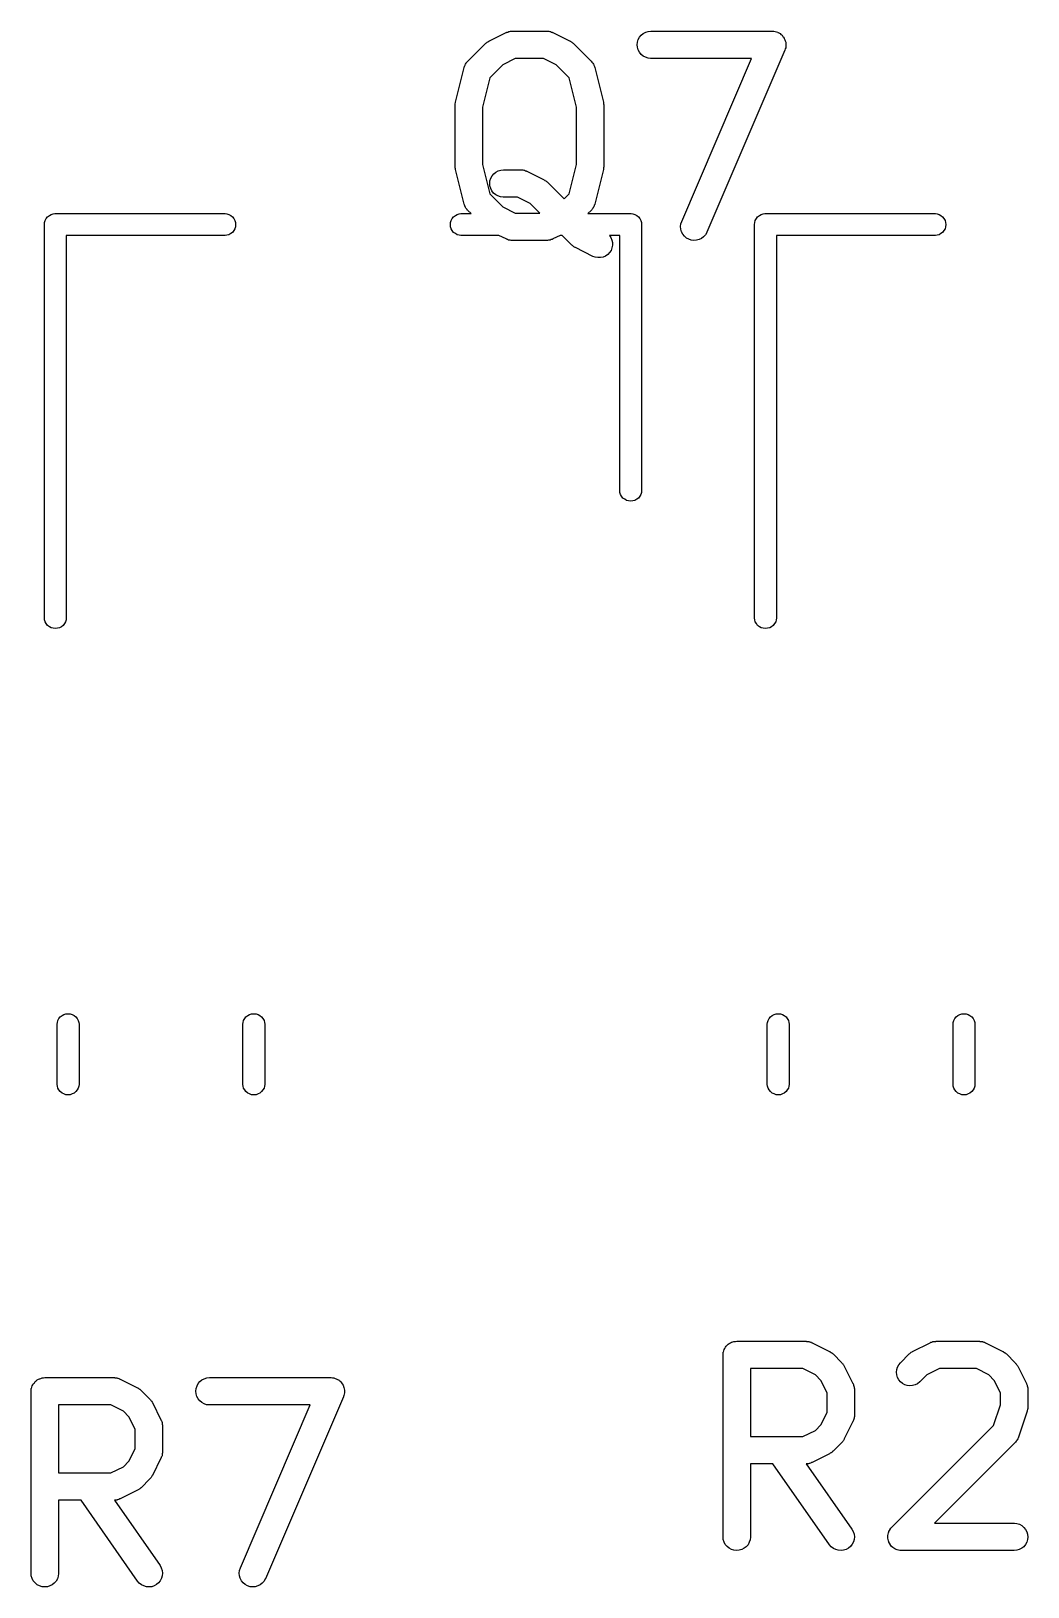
# Model space of a CAD drawing. Extents: x -2 to 178, y -114 to 6.
# Drawn here: x 151.89 to 157.36, y -113.13 to -104.58 of the extents above; entities that cross this region are included whole.
import ezdxf

# ---------------------------------------------------------------- set-up
doc = ezdxf.new("R2010")
doc.units = 0
doc.header["$MEASUREMENT"] = 0
doc.layers.add('BLACK', color=7, linetype='CONTINUOUS')

msp = doc.modelspace()

# ---------------------------------------------------------------- linework, layer by layer
at = {"layer": 'BLACK', "linetype": 'CONTINUOUS'}
for p, q in [((154.285, -104.742), (154.38, -104.647)), ((154.38, -104.647), (154.381, -104.646)), ((154.381, -104.646), (154.384, -104.644)), ((154.384, -104.644), (154.387, -104.641)), ((154.387, -104.641), (154.39, -104.639)), ((154.39, -104.639), (154.392, -104.637)), ((154.392, -104.637), (154.396, -104.635)), ((154.396, -104.635), (154.4, -104.633)), ((154.4, -104.633), (154.495, -104.585)), ((154.495, -104.585), (154.496, -104.585)), ((154.496, -104.585), (154.498, -104.584)), ((154.498, -104.584), (154.5, -104.583)), ((154.5, -104.583), (154.505, -104.582)), ((154.505, -104.582), (154.51, -104.58)), ((154.51, -104.58), (154.512, -104.579)), ((154.512, -104.579), (154.514, -104.579)), ((154.514, -104.579), (154.519, -104.578)), ((154.519, -104.578), (154.524, -104.578)), ((154.524, -104.578), (154.526, -104.578)), ((154.526, -104.578), (154.529, -104.577)), ((154.529, -104.577), (154.719, -104.577)), ((154.719, -104.577), (154.72, -104.577)), ((154.72, -104.577), (154.722, -104.578)), ((154.722, -104.578), (154.724, -104.578)), ((154.724, -104.578), (154.73, -104.578)), ((154.73, -104.578), (154.735, -104.579)), ((154.735, -104.579), (154.737, -104.58)), ((154.737, -104.58), (154.739, -104.58)), ((154.739, -104.58), (154.744, -104.582)), ((154.744, -104.582), (154.749, -104.583)), ((154.749, -104.583), (154.751, -104.585)), ((154.751, -104.585), (154.753, -104.585)), ((154.753, -104.585), (154.848, -104.633)), ((154.848, -104.633), (154.849, -104.633)), ((154.849, -104.633), (154.852, -104.636)), ((154.852, -104.636), (154.856, -104.638)), ((154.856, -104.638), (154.858, -104.64)), ((154.858, -104.64), (154.861, -104.641)), ((154.861, -104.641), (154.864, -104.644)), ((154.864, -104.644), (154.867, -104.647)), ((154.867, -104.647), (154.963, -104.742)), ((155.215, -104.652), (155.217, -104.637)), ((155.217, -104.637), (155.221, -104.623)), ((155.221, -104.623), (155.228, -104.61)), ((155.228, -104.61), (155.238, -104.599)), ((155.238, -104.599), (155.249, -104.59)), ((155.249, -104.59), (155.262, -104.583)), ((155.262, -104.583), (155.276, -104.579)), ((155.276, -104.579), (155.29, -104.577)), ((155.29, -104.577), (155.957, -104.577)), ((155.957, -104.577), (155.958, -104.577)), ((155.958, -104.577), (155.958, -104.577)), ((155.958, -104.577), (155.959, -104.577)), ((155.959, -104.577), (155.966, -104.578)), ((155.966, -104.578), (155.973, -104.579)), ((155.973, -104.579), (155.973, -104.579)), ((155.973, -104.579), (155.973, -104.579)), ((155.973, -104.579), (155.98, -104.581)), ((155.98, -104.581), (155.987, -104.583)), ((155.987, -104.583), (155.987, -104.584)), ((155.987, -104.584), (155.987, -104.584)), ((155.987, -104.584), (155.993, -104.587)), ((155.993, -104.587), (156, -104.59)), ((156, -104.59), (156, -104.591)), ((156, -104.591), (156, -104.591)), ((156, -104.591), (156.005, -104.595)), ((156.005, -104.595), (156.011, -104.6)), ((156.011, -104.6), (156.011, -104.6)), ((156.011, -104.6), (156.011, -104.6)), ((156.011, -104.6), (156.015, -104.606)), ((156.015, -104.606), (156.02, -104.611)), ((156.02, -104.611), (156.02, -104.612)), ((156.02, -104.612), (156.02, -104.612)), ((156.02, -104.612), (156.023, -104.618)), ((156.023, -104.618), (156.027, -104.624)), ((156.027, -104.624), (156.027, -104.625)), ((156.027, -104.625), (156.027, -104.625)), ((156.027, -104.625), (156.029, -104.631)), ((156.029, -104.631), (156.031, -104.638)), ((156.031, -104.638), (156.031, -104.639)), ((156.031, -104.639), (156.031, -104.639)), ((156.031, -104.639), (156.031, -104.646)), ((156.031, -104.646), (156.032, -104.653)), ((154.546, -104.727), (154.478, -104.762)), ((154.701, -104.727), (154.546, -104.727)), ((154.77, -104.762), (154.701, -104.727)), ((155.217, -104.666), (155.215, -104.652)), ((155.221, -104.68), (155.217, -104.666)), ((155.228, -104.693), (155.221, -104.68)), ((155.237, -104.705), (155.228, -104.693)), ((155.248, -104.714), (155.237, -104.705)), ((155.261, -104.721), (155.248, -104.714)), ((155.275, -104.726), (155.261, -104.721)), ((155.289, -104.727), (155.275, -104.726)), ((155.29, -104.727), (155.289, -104.727)), ((155.843, -104.727), (155.29, -104.727)), ((155.46, -105.623), (155.843, -104.727)), ((156.026, -104.682), (155.598, -105.682)), ((156.028, -104.675), (156.026, -104.681)), ((156.026, -104.681), (156.026, -104.682)), ((156.026, -104.682), (156.026, -104.682)), ((156.031, -104.668), (156.028, -104.675)), ((156.032, -104.653), (156.031, -104.66)), ((156.031, -104.66), (156.031, -104.667)), ((156.031, -104.667), (156.031, -104.668)), ((156.031, -104.668), (156.031, -104.668)), ((156.032, -104.653), (156.032, -104.653)), ((156.032, -104.653), (156.032, -104.653)), ((154.218, -104.968), (154.265, -104.777)), ((154.265, -104.777), (154.266, -104.776)), ((154.266, -104.776), (154.267, -104.771)), ((154.267, -104.771), (154.269, -104.766)), ((154.269, -104.766), (154.27, -104.764)), ((154.27, -104.764), (154.271, -104.762)), ((154.271, -104.762), (154.273, -104.758)), ((154.273, -104.758), (154.276, -104.754)), ((154.276, -104.754), (154.277, -104.752)), ((154.277, -104.752), (154.278, -104.75)), ((154.278, -104.75), (154.282, -104.746)), ((154.282, -104.746), (154.285, -104.742)), ((154.478, -104.762), (154.406, -104.834)), ((154.842, -104.834), (154.77, -104.762)), ((154.963, -104.742), (154.963, -104.743)), ((154.963, -104.743), (154.966, -104.747)), ((154.966, -104.747), (154.97, -104.751)), ((154.97, -104.751), (154.971, -104.753)), ((154.971, -104.753), (154.972, -104.754)), ((154.972, -104.754), (154.975, -104.759)), ((154.975, -104.759), (154.977, -104.763)), ((154.977, -104.763), (154.978, -104.765)), ((154.978, -104.765), (154.979, -104.767)), ((154.979, -104.767), (154.981, -104.772)), ((154.981, -104.772), (154.982, -104.777)), ((154.982, -104.777), (155.03, -104.968)), ((154.406, -104.834), (154.365, -104.995)), ((154.882, -104.995), (154.842, -104.834)), ((154.215, -104.985), (154.216, -104.983)), ((154.215, -104.986), (154.215, -104.985)), ((154.215, -105.319), (154.215, -104.986)), ((154.216, -104.976), (154.217, -104.97)), ((154.216, -104.982), (154.216, -104.976)), ((154.216, -104.983), (154.216, -104.982)), ((154.217, -104.97), (154.218, -104.969)), ((154.218, -104.969), (154.218, -104.968)), ((155.03, -104.968), (155.03, -104.969)), ((155.03, -104.969), (155.03, -104.97)), ((155.03, -104.97), (155.031, -104.971)), ((155.031, -104.971), (155.031, -104.977)), ((155.031, -104.977), (155.032, -104.983)), ((155.032, -104.983), (155.032, -104.984)), ((155.032, -104.984), (155.032, -104.986)), ((155.032, -104.986), (155.032, -105.319)), ((154.365, -104.995), (154.365, -105.31)), ((154.882, -105.31), (154.882, -104.995)), ((154.216, -105.32), (154.215, -105.319)), ((154.216, -105.322), (154.216, -105.32)), ((154.216, -105.328), (154.216, -105.322)), ((154.217, -105.334), (154.216, -105.328)), ((154.217, -105.335), (154.217, -105.334)), ((154.217, -105.336), (154.217, -105.335)), ((154.365, -105.31), (154.406, -105.471)), ((154.842, -105.471), (154.882, -105.31)), ((155.031, -105.335), (155.03, -105.336)), ((155.032, -105.323), (155.031, -105.329)), ((155.031, -105.329), (155.031, -105.335)), ((155.032, -105.319), (155.032, -105.32)), ((155.032, -105.32), (155.032, -105.321)), ((155.032, -105.321), (155.032, -105.323)), ((154.218, -105.337), (154.217, -105.336)), ((154.265, -105.528), (154.218, -105.337)), ((154.406, -105.414), (154.407, -105.399)), ((154.407, -105.428), (154.406, -105.414)), ((154.407, -105.399), (154.412, -105.385)), ((154.412, -105.385), (154.419, -105.372)), ((154.419, -105.372), (154.428, -105.361)), ((154.428, -105.361), (154.439, -105.352)), ((154.439, -105.352), (154.452, -105.345)), ((154.452, -105.345), (154.466, -105.341)), ((154.466, -105.341), (154.481, -105.339)), ((154.481, -105.339), (154.576, -105.339)), ((154.576, -105.339), (154.577, -105.339)), ((154.577, -105.339), (154.579, -105.34)), ((154.579, -105.34), (154.582, -105.339)), ((154.582, -105.339), (154.587, -105.34)), ((154.587, -105.34), (154.592, -105.341)), ((154.592, -105.341), (154.594, -105.342)), ((154.594, -105.342), (154.596, -105.342)), ((154.596, -105.342), (154.601, -105.344)), ((154.601, -105.344), (154.606, -105.345)), ((154.606, -105.345), (154.608, -105.346)), ((154.608, -105.346), (154.61, -105.347)), ((154.61, -105.347), (154.705, -105.395)), ((154.705, -105.395), (154.706, -105.395)), ((154.706, -105.395), (154.709, -105.398)), ((154.709, -105.398), (154.713, -105.4)), ((154.713, -105.4), (154.716, -105.402)), ((154.716, -105.402), (154.718, -105.403)), ((154.718, -105.403), (154.721, -105.406)), ((154.721, -105.406), (154.724, -105.409)), ((154.724, -105.409), (154.814, -105.499)), ((155.03, -105.337), (154.982, -105.528)), ((155.03, -105.336), (155.03, -105.337)), ((154.406, -105.471), (154.478, -105.543)), ((154.411, -105.442), (154.407, -105.428)), ((154.418, -105.455), (154.411, -105.442)), ((154.427, -105.467), (154.418, -105.455)), ((154.439, -105.476), (154.427, -105.467)), ((154.451, -105.483), (154.439, -105.476)), ((154.465, -105.488), (154.451, -105.483)), ((154.48, -105.489), (154.465, -105.488)), ((154.481, -105.489), (154.48, -105.489)), ((154.558, -105.489), (154.481, -105.489)), ((154.627, -105.524), (154.558, -105.489)), ((154.814, -105.499), (154.842, -105.471)), ((151.977, -105.597), (151.987, -105.59)), ((151.987, -105.59), (151.997, -105.584)), ((151.997, -105.584), (152.008, -105.581)), ((152.008, -105.581), (152.017, -105.58)), ((152.017, -105.58), (152.02, -105.58)), ((152.02, -105.58), (152.023, -105.58)), ((152.023, -105.58), (152.953, -105.58)), ((152.953, -105.58), (152.962, -105.581)), ((152.962, -105.581), (152.973, -105.584)), ((152.973, -105.584), (152.983, -105.59)), ((152.983, -105.59), (152.993, -105.597)), ((154.207, -105.597), (154.217, -105.59)), ((154.217, -105.59), (154.227, -105.584)), ((154.227, -105.584), (154.238, -105.581)), ((154.238, -105.581), (154.247, -105.58)), ((154.247, -105.58), (154.303, -105.58)), ((154.267, -105.532), (154.265, -105.528)), ((154.268, -105.537), (154.267, -105.532)), ((154.269, -105.539), (154.268, -105.537)), ((154.27, -105.541), (154.269, -105.539)), ((154.273, -105.546), (154.27, -105.541)), ((154.275, -105.55), (154.273, -105.546)), ((154.277, -105.552), (154.275, -105.55)), ((154.278, -105.554), (154.277, -105.552)), ((154.281, -105.558), (154.278, -105.554)), ((154.284, -105.562), (154.281, -105.558)), ((154.285, -105.563), (154.284, -105.562)), ((154.303, -105.58), (154.285, -105.563)), ((154.478, -105.543), (154.546, -105.577)), ((154.546, -105.577), (154.681, -105.577)), ((154.681, -105.577), (154.627, -105.524)), ((154.963, -105.563), (154.945, -105.58)), ((154.945, -105.58), (155.177, -105.58)), ((154.966, -105.559), (154.963, -105.563)), ((154.969, -105.555), (154.966, -105.559)), ((154.97, -105.553), (154.969, -105.555)), ((154.972, -105.551), (154.97, -105.553)), ((154.974, -105.547), (154.972, -105.551)), ((154.977, -105.542), (154.974, -105.547)), ((154.978, -105.54), (154.977, -105.542)), ((154.979, -105.538), (154.978, -105.54)), ((154.98, -105.533), (154.979, -105.538)), ((154.982, -105.529), (154.98, -105.533)), ((154.982, -105.528), (154.982, -105.529)), ((155.177, -105.58), (155.18, -105.58)), ((155.18, -105.58), (155.183, -105.58)), ((155.183, -105.58), (155.183, -105.58)), ((155.183, -105.58), (155.192, -105.581)), ((155.192, -105.581), (155.203, -105.584)), ((155.203, -105.584), (155.213, -105.59)), ((155.213, -105.59), (155.223, -105.597)), ((155.877, -105.597), (155.887, -105.59)), ((155.887, -105.59), (155.897, -105.584)), ((155.897, -105.584), (155.908, -105.581)), ((155.908, -105.581), (155.917, -105.58)), ((155.917, -105.58), (155.92, -105.58)), ((155.92, -105.58), (155.923, -105.58)), ((155.923, -105.58), (156.853, -105.58)), ((156.853, -105.58), (156.862, -105.581)), ((156.862, -105.581), (156.873, -105.584)), ((156.873, -105.584), (156.883, -105.59)), ((156.883, -105.59), (156.893, -105.597)), ((151.96, -105.64), (151.961, -105.628)), ((151.96, -105.643), (151.96, -105.64)), ((151.96, -107.803), (151.96, -105.643)), ((151.961, -105.628), (151.964, -105.617)), ((151.964, -105.617), (151.97, -105.607)), ((151.97, -105.607), (151.977, -105.597)), ((152.993, -105.597), (153, -105.607)), ((153, -105.673), (152.993, -105.683)), ((153, -105.607), (153.006, -105.617)), ((153.006, -105.663), (153, -105.673)), ((153.006, -105.617), (153.009, -105.628)), ((153.009, -105.652), (153.006, -105.663)), ((153.009, -105.628), (153.01, -105.64)), ((153.01, -105.64), (153.009, -105.652)), ((154.19, -105.64), (154.191, -105.628)), ((154.191, -105.652), (154.19, -105.64)), ((154.191, -105.628), (154.194, -105.617)), ((154.194, -105.663), (154.191, -105.652)), ((154.194, -105.617), (154.2, -105.607)), ((154.2, -105.673), (154.194, -105.663)), ((154.2, -105.607), (154.207, -105.597)), ((154.207, -105.683), (154.2, -105.673)), ((155.223, -105.597), (155.23, -105.607)), ((155.23, -105.607), (155.236, -105.617)), ((155.236, -105.617), (155.239, -105.628)), ((155.239, -105.628), (155.24, -105.64)), ((155.24, -105.64), (155.24, -105.643)), ((155.24, -105.643), (155.24, -107.103)), ((155.454, -105.651), (155.455, -105.637)), ((155.455, -105.666), (155.454, -105.651)), ((155.455, -105.637), (155.46, -105.623)), ((155.459, -105.68), (155.455, -105.666)), ((155.86, -105.64), (155.861, -105.628)), ((155.86, -105.643), (155.86, -105.64)), ((155.86, -107.803), (155.86, -105.643)), ((155.861, -105.628), (155.864, -105.617)), ((155.864, -105.617), (155.87, -105.607)), ((155.87, -105.607), (155.877, -105.597)), ((156.893, -105.597), (156.9, -105.607)), ((156.9, -105.673), (156.893, -105.683)), ((156.9, -105.607), (156.906, -105.617)), ((156.906, -105.663), (156.9, -105.673)), ((156.906, -105.617), (156.909, -105.628)), ((156.909, -105.652), (156.906, -105.663)), ((156.909, -105.628), (156.91, -105.64)), ((156.91, -105.64), (156.909, -105.652)), ((152.953, -105.7), (152.08, -105.7)), ((152.08, -105.7), (152.08, -107.803)), ((152.962, -105.699), (152.953, -105.7)), ((152.973, -105.696), (152.962, -105.699)), ((152.983, -105.69), (152.973, -105.696)), ((152.993, -105.683), (152.983, -105.69)), ((154.217, -105.69), (154.207, -105.683)), ((154.227, -105.696), (154.217, -105.69)), ((154.238, -105.699), (154.227, -105.696)), ((154.247, -105.7), (154.238, -105.699)), ((154.456, -105.7), (154.247, -105.7)), ((154.495, -105.719), (154.456, -105.7)), ((154.497, -105.72), (154.495, -105.719)), ((154.499, -105.721), (154.497, -105.72)), ((154.504, -105.723), (154.499, -105.721)), ((154.509, -105.725), (154.504, -105.723)), ((154.511, -105.725), (154.509, -105.725)), ((154.513, -105.726), (154.511, -105.725)), ((154.518, -105.726), (154.513, -105.726)), ((154.523, -105.727), (154.518, -105.726)), ((154.525, -105.727), (154.523, -105.727)), ((154.528, -105.727), (154.525, -105.727)), ((154.529, -105.727), (154.528, -105.727)), ((154.719, -105.727), (154.529, -105.727)), ((154.721, -105.727), (154.719, -105.727)), ((154.723, -105.727), (154.721, -105.727)), ((154.729, -105.726), (154.723, -105.727)), ((154.734, -105.726), (154.729, -105.726)), ((154.736, -105.725), (154.734, -105.726)), ((154.738, -105.725), (154.736, -105.725)), ((154.743, -105.723), (154.738, -105.725)), ((154.748, -105.722), (154.743, -105.723)), ((154.75, -105.721), (154.748, -105.722)), ((154.752, -105.72), (154.75, -105.721)), ((154.753, -105.719), (154.752, -105.72)), ((154.792, -105.7), (154.753, -105.719)), ((154.803, -105.7), (154.792, -105.7)), ((154.856, -105.753), (154.803, -105.7)), ((154.86, -105.756), (154.856, -105.753)), ((154.863, -105.759), (154.86, -105.756)), ((154.865, -105.76), (154.863, -105.759)), ((154.868, -105.762), (154.865, -105.76)), ((154.872, -105.764), (154.868, -105.762)), ((155.12, -105.7), (155.063, -105.7)), ((155.063, -105.7), (155.07, -105.711)), ((155.07, -105.711), (155.076, -105.725)), ((155.076, -105.725), (155.079, -105.739)), ((155.08, -105.754), (155.077, -105.768)), ((155.079, -105.739), (155.08, -105.754)), ((155.12, -107.103), (155.12, -105.7)), ((155.466, -105.693), (155.459, -105.68)), ((155.475, -105.704), (155.466, -105.693)), ((155.486, -105.714), (155.475, -105.704)), ((155.499, -105.721), (155.486, -105.714)), ((155.512, -105.726), (155.499, -105.721)), ((155.527, -105.727), (155.512, -105.726)), ((155.542, -105.726), (155.527, -105.727)), ((155.556, -105.722), (155.542, -105.726)), ((155.569, -105.716), (155.556, -105.722)), ((155.58, -105.707), (155.569, -105.716)), ((155.59, -105.696), (155.58, -105.707)), ((155.597, -105.683), (155.59, -105.696)), ((155.598, -105.682), (155.597, -105.683)), ((156.853, -105.7), (155.98, -105.7)), ((155.98, -105.7), (155.98, -107.803)), ((156.862, -105.699), (156.853, -105.7)), ((156.873, -105.696), (156.862, -105.699)), ((156.883, -105.69), (156.873, -105.696)), ((156.893, -105.683), (156.883, -105.69)), ((154.875, -105.767), (154.872, -105.764)), ((154.876, -105.767), (154.875, -105.767)), ((154.971, -105.815), (154.876, -105.767)), ((154.985, -105.82), (154.971, -105.815)), ((154.999, -105.822), (154.985, -105.82)), ((155.014, -105.822), (154.999, -105.822)), ((155.028, -105.819), (155.014, -105.822)), ((155.042, -105.813), (155.028, -105.819)), ((155.054, -105.805), (155.042, -105.813)), ((155.064, -105.794), (155.054, -105.805)), ((155.072, -105.782), (155.064, -105.794)), ((155.077, -105.768), (155.072, -105.782)), ((155.121, -107.112), (155.12, -107.103)), ((155.124, -107.123), (155.121, -107.112)), ((155.13, -107.133), (155.124, -107.123)), ((155.236, -107.123), (155.23, -107.133)), ((155.239, -107.112), (155.236, -107.123)), ((155.24, -107.103), (155.239, -107.112)), ((155.137, -107.143), (155.13, -107.133)), ((155.147, -107.15), (155.137, -107.143)), ((155.157, -107.156), (155.147, -107.15)), ((155.168, -107.159), (155.157, -107.156)), ((155.18, -107.16), (155.168, -107.159)), ((155.192, -107.159), (155.18, -107.16)), ((155.203, -107.156), (155.192, -107.159)), ((155.213, -107.15), (155.203, -107.156)), ((155.223, -107.143), (155.213, -107.15)), ((155.23, -107.133), (155.223, -107.143)), ((151.961, -107.812), (151.96, -107.803)), ((151.964, -107.823), (151.961, -107.812)), ((152.079, -107.812), (152.076, -107.823)), ((152.08, -107.803), (152.079, -107.812)), ((155.861, -107.812), (155.86, -107.803)), ((155.864, -107.823), (155.861, -107.812)), ((155.979, -107.812), (155.976, -107.823)), ((155.98, -107.803), (155.979, -107.812)), ((151.97, -107.833), (151.964, -107.823)), ((151.977, -107.843), (151.97, -107.833)), ((151.987, -107.85), (151.977, -107.843)), ((151.997, -107.856), (151.987, -107.85)), ((152.008, -107.859), (151.997, -107.856)), ((152.02, -107.86), (152.008, -107.859)), ((152.032, -107.859), (152.02, -107.86)), ((152.043, -107.856), (152.032, -107.859)), ((152.053, -107.85), (152.043, -107.856)), ((152.063, -107.843), (152.053, -107.85)), ((152.07, -107.833), (152.063, -107.843)), ((152.076, -107.823), (152.07, -107.833)), ((155.87, -107.833), (155.864, -107.823)), ((155.877, -107.843), (155.87, -107.833)), ((155.887, -107.85), (155.877, -107.843)), ((155.897, -107.856), (155.887, -107.85)), ((155.908, -107.859), (155.897, -107.856)), ((155.92, -107.86), (155.908, -107.859)), ((155.932, -107.859), (155.92, -107.86)), ((155.943, -107.856), (155.932, -107.859)), ((155.953, -107.85), (155.943, -107.856)), ((155.963, -107.843), (155.953, -107.85)), ((155.97, -107.833), (155.963, -107.843)), ((155.976, -107.823), (155.97, -107.833)), ((152.03, -110.034), (152.031, -110.025)), ((152.03, -110.366), (152.03, -110.034)), ((152.031, -110.025), (152.034, -110.014)), ((152.034, -110.014), (152.04, -110.004)), ((152.04, -110.004), (152.047, -109.995)), ((152.047, -109.995), (152.057, -109.987)), ((152.057, -109.987), (152.067, -109.982)), ((152.067, -109.982), (152.078, -109.978)), ((152.078, -109.978), (152.09, -109.977)), ((152.09, -109.977), (152.102, -109.978)), ((152.102, -109.978), (152.113, -109.982)), ((152.113, -109.982), (152.123, -109.987)), ((152.123, -109.987), (152.133, -109.995)), ((152.133, -109.995), (152.14, -110.004)), ((152.14, -110.004), (152.146, -110.014)), ((152.146, -110.014), (152.149, -110.025)), ((152.149, -110.025), (152.15, -110.034)), ((152.15, -110.034), (152.15, -110.366)), ((153.05, -110.034), (153.051, -110.025)), ((153.05, -110.366), (153.05, -110.034)), ((153.051, -110.025), (153.054, -110.014)), ((153.054, -110.014), (153.06, -110.004)), ((153.06, -110.004), (153.067, -109.995)), ((153.067, -109.995), (153.077, -109.987)), ((153.077, -109.987), (153.087, -109.982)), ((153.087, -109.982), (153.098, -109.978)), ((153.098, -109.978), (153.11, -109.977)), ((153.11, -109.977), (153.122, -109.978)), ((153.122, -109.978), (153.133, -109.982)), ((153.133, -109.982), (153.143, -109.987)), ((153.143, -109.987), (153.153, -109.995)), ((153.153, -109.995), (153.16, -110.004)), ((153.16, -110.004), (153.166, -110.014)), ((153.166, -110.014), (153.169, -110.025)), ((153.169, -110.025), (153.17, -110.034)), ((153.17, -110.034), (153.17, -110.366)), ((155.93, -110.034), (155.931, -110.025)), ((155.93, -110.366), (155.93, -110.034)), ((155.931, -110.025), (155.934, -110.014)), ((155.934, -110.014), (155.94, -110.004)), ((155.94, -110.004), (155.947, -109.995)), ((155.947, -109.995), (155.957, -109.987)), ((155.957, -109.987), (155.967, -109.982)), ((155.967, -109.982), (155.978, -109.978)), ((155.978, -109.978), (155.99, -109.977)), ((155.99, -109.977), (156.002, -109.978)), ((156.002, -109.978), (156.013, -109.982)), ((156.013, -109.982), (156.023, -109.987)), ((156.023, -109.987), (156.033, -109.995)), ((156.033, -109.995), (156.04, -110.004)), ((156.04, -110.004), (156.046, -110.014)), ((156.046, -110.014), (156.049, -110.025)), ((156.049, -110.025), (156.05, -110.034)), ((156.05, -110.034), (156.05, -110.366)), ((156.95, -110.034), (156.951, -110.025)), ((156.95, -110.366), (156.95, -110.034)), ((156.951, -110.025), (156.954, -110.014)), ((156.954, -110.014), (156.96, -110.004)), ((156.96, -110.004), (156.967, -109.995)), ((156.967, -109.995), (156.977, -109.987)), ((156.977, -109.987), (156.987, -109.982)), ((156.987, -109.982), (156.998, -109.978)), ((156.998, -109.978), (157.01, -109.977)), ((157.01, -109.977), (157.022, -109.978)), ((157.022, -109.978), (157.033, -109.982)), ((157.033, -109.982), (157.043, -109.987)), ((157.043, -109.987), (157.053, -109.995)), ((157.053, -109.995), (157.06, -110.004)), ((157.06, -110.004), (157.066, -110.014)), ((157.066, -110.014), (157.069, -110.025)), ((157.069, -110.025), (157.07, -110.034)), ((157.07, -110.034), (157.07, -110.366)), ((152.031, -110.375), (152.03, -110.366)), ((152.034, -110.386), (152.031, -110.375)), ((152.149, -110.375), (152.146, -110.386)), ((152.15, -110.366), (152.149, -110.375)), ((153.051, -110.375), (153.05, -110.366)), ((153.054, -110.386), (153.051, -110.375)), ((153.169, -110.375), (153.166, -110.386)), ((153.17, -110.366), (153.169, -110.375)), ((155.931, -110.375), (155.93, -110.366)), ((155.934, -110.386), (155.931, -110.375)), ((156.049, -110.375), (156.046, -110.386)), ((156.05, -110.366), (156.049, -110.375)), ((156.951, -110.375), (156.95, -110.366)), ((156.954, -110.386), (156.951, -110.375)), ((157.069, -110.375), (157.066, -110.386)), ((157.07, -110.366), (157.069, -110.375)), ((152.04, -110.396), (152.034, -110.386)), ((152.047, -110.405), (152.04, -110.396)), ((152.057, -110.413), (152.047, -110.405)), ((152.067, -110.418), (152.057, -110.413)), ((152.078, -110.422), (152.067, -110.418)), ((152.09, -110.423), (152.078, -110.422)), ((152.102, -110.422), (152.09, -110.423)), ((152.113, -110.418), (152.102, -110.422)), ((152.123, -110.413), (152.113, -110.418)), ((152.133, -110.405), (152.123, -110.413)), ((152.14, -110.396), (152.133, -110.405)), ((152.146, -110.386), (152.14, -110.396)), ((153.06, -110.396), (153.054, -110.386)), ((153.067, -110.405), (153.06, -110.396)), ((153.077, -110.413), (153.067, -110.405)), ((153.087, -110.418), (153.077, -110.413)), ((153.098, -110.422), (153.087, -110.418)), ((153.11, -110.423), (153.098, -110.422)), ((153.122, -110.422), (153.11, -110.423)), ((153.133, -110.418), (153.122, -110.422)), ((153.143, -110.413), (153.133, -110.418)), ((153.153, -110.405), (153.143, -110.413)), ((153.16, -110.396), (153.153, -110.405)), ((153.166, -110.386), (153.16, -110.396)), ((155.94, -110.396), (155.934, -110.386)), ((155.947, -110.405), (155.94, -110.396)), ((155.957, -110.413), (155.947, -110.405)), ((155.967, -110.418), (155.957, -110.413)), ((155.978, -110.422), (155.967, -110.418)), ((155.99, -110.423), (155.978, -110.422)), ((156.002, -110.422), (155.99, -110.423)), ((156.013, -110.418), (156.002, -110.422)), ((156.023, -110.413), (156.013, -110.418)), ((156.033, -110.405), (156.023, -110.413)), ((156.04, -110.396), (156.033, -110.405)), ((156.046, -110.386), (156.04, -110.396)), ((156.96, -110.396), (156.954, -110.386)), ((156.967, -110.405), (156.96, -110.396)), ((156.977, -110.413), (156.967, -110.405)), ((156.987, -110.418), (156.977, -110.413)), ((156.998, -110.422), (156.987, -110.418)), ((157.01, -110.423), (156.998, -110.422)), ((157.022, -110.422), (157.01, -110.423)), ((157.033, -110.418), (157.022, -110.422)), ((157.043, -110.413), (157.033, -110.418)), ((157.053, -110.405), (157.043, -110.413)), ((157.06, -110.396), (157.053, -110.405)), ((157.066, -110.386), (157.06, -110.396)), ((155.689, -111.837), (155.691, -111.83)), ((155.691, -111.83), (155.693, -111.823)), ((155.693, -111.823), (155.696, -111.817)), ((155.693, -111.823), (155.693, -111.823)), ((155.693, -111.823), (155.693, -111.823)), ((155.696, -111.817), (155.7, -111.81)), ((155.7, -111.81), (155.705, -111.805)), ((155.7, -111.81), (155.7, -111.81)), ((155.7, -111.81), (155.7, -111.81)), ((155.705, -111.805), (155.709, -111.799)), ((155.709, -111.799), (155.715, -111.794)), ((155.709, -111.799), (155.709, -111.799)), ((155.709, -111.799), (155.709, -111.799)), ((155.715, -111.794), (155.72, -111.79)), ((155.72, -111.79), (155.721, -111.79)), ((155.721, -111.79), (155.727, -111.786)), ((155.721, -111.79), (155.721, -111.79)), ((155.727, -111.786), (155.733, -111.783)), ((155.733, -111.783), (155.734, -111.783)), ((155.734, -111.783), (155.741, -111.781)), ((155.734, -111.783), (155.734, -111.783)), ((155.741, -111.781), (155.747, -111.779)), ((155.747, -111.779), (155.748, -111.779)), ((155.748, -111.779), (155.755, -111.778)), ((155.748, -111.779), (155.748, -111.779)), ((155.755, -111.778), (155.762, -111.777)), ((155.762, -111.777), (156.143, -111.777)), ((156.143, -111.777), (156.144, -111.777)), ((156.144, -111.777), (156.146, -111.778)), ((156.146, -111.778), (156.148, -111.778)), ((156.148, -111.778), (156.153, -111.778)), ((156.153, -111.778), (156.158, -111.779)), ((156.158, -111.779), (156.161, -111.78)), ((156.161, -111.78), (156.163, -111.78)), ((156.163, -111.78), (156.168, -111.782)), ((156.168, -111.782), (156.172, -111.783)), ((156.172, -111.783), (156.174, -111.785)), ((156.174, -111.785), (156.176, -111.785)), ((156.176, -111.785), (156.272, -111.833)), ((156.272, -111.833), (156.273, -111.833)), ((156.273, -111.833), (156.276, -111.836)), ((156.725, -111.835), (156.728, -111.833)), ((156.728, -111.833), (156.824, -111.785)), ((156.824, -111.785), (156.825, -111.785)), ((156.825, -111.785), (156.827, -111.784)), ((156.827, -111.784), (156.829, -111.783)), ((156.829, -111.783), (156.833, -111.782)), ((156.833, -111.782), (156.838, -111.78)), ((156.838, -111.78), (156.84, -111.779)), ((156.84, -111.779), (156.843, -111.779)), ((156.843, -111.779), (156.848, -111.778)), ((156.848, -111.778), (156.853, -111.778)), ((156.853, -111.778), (156.855, -111.778)), ((156.855, -111.778), (156.857, -111.777)), ((156.857, -111.777), (157.095, -111.777)), ((157.095, -111.777), (157.096, -111.777)), ((157.096, -111.777), (157.098, -111.778)), ((157.098, -111.778), (157.101, -111.778)), ((157.101, -111.778), (157.106, -111.778)), ((157.106, -111.778), (157.111, -111.779)), ((157.111, -111.779), (157.113, -111.78)), ((157.113, -111.78), (157.115, -111.78)), ((157.115, -111.78), (157.12, -111.782)), ((157.12, -111.782), (157.125, -111.783)), ((157.125, -111.783), (157.127, -111.785)), ((157.127, -111.785), (157.129, -111.785)), ((157.129, -111.785), (157.224, -111.833)), ((157.224, -111.833), (157.225, -111.833)), ((157.225, -111.833), (157.228, -111.836)), ((155.687, -111.851), (155.688, -111.844)), ((155.687, -111.852), (155.687, -111.851)), ((155.687, -112.852), (155.687, -111.852)), ((155.687, -111.852), (155.687, -111.852)), ((155.687, -111.852), (155.687, -111.852)), ((155.687, -111.852), (155.687, -111.852)), ((155.688, -111.844), (155.688, -111.837)), ((155.688, -111.837), (155.689, -111.837)), ((155.689, -111.837), (155.689, -111.837)), ((156.276, -111.836), (156.28, -111.838)), ((156.28, -111.838), (156.282, -111.84)), ((156.282, -111.84), (156.285, -111.841)), ((156.285, -111.841), (156.288, -111.844)), ((156.288, -111.844), (156.291, -111.847)), ((156.291, -111.847), (156.339, -111.895)), ((156.339, -111.895), (156.339, -111.895)), ((156.339, -111.895), (156.342, -111.899)), ((156.342, -111.899), (156.345, -111.902)), ((156.345, -111.902), (156.347, -111.904)), ((156.347, -111.904), (156.349, -111.907)), ((156.349, -111.907), (156.351, -111.911)), ((156.351, -111.911), (156.353, -111.914)), ((156.353, -111.914), (156.4, -112.009)), ((156.641, -111.933), (156.645, -111.919)), ((156.645, -111.919), (156.652, -111.906)), ((156.652, -111.906), (156.661, -111.895)), ((156.661, -111.895), (156.709, -111.847)), ((156.709, -111.847), (156.71, -111.846)), ((156.71, -111.846), (156.713, -111.844)), ((156.713, -111.844), (156.716, -111.841)), ((156.716, -111.841), (156.719, -111.839)), ((156.719, -111.839), (156.721, -111.837)), ((156.721, -111.837), (156.725, -111.835)), ((157.228, -111.836), (157.232, -111.838)), ((157.232, -111.838), (157.235, -111.84)), ((157.235, -111.84), (157.237, -111.841)), ((157.237, -111.841), (157.24, -111.844)), ((157.24, -111.844), (157.244, -111.847)), ((157.244, -111.847), (157.291, -111.895)), ((157.291, -111.895), (157.292, -111.895)), ((157.292, -111.895), (157.294, -111.899)), ((157.294, -111.899), (157.297, -111.902)), ((157.297, -111.902), (157.299, -111.904)), ((157.299, -111.904), (157.301, -111.907)), ((157.301, -111.907), (157.303, -111.911)), ((157.303, -111.911), (157.305, -111.914)), ((157.305, -111.914), (157.353, -112.009)), ((151.905, -112.005), (151.909, -111.999)), ((151.909, -111.999), (151.915, -111.994)), ((151.909, -111.999), (151.909, -111.999)), ((151.909, -111.999), (151.909, -111.999)), ((151.915, -111.994), (151.92, -111.99)), ((151.92, -111.99), (151.921, -111.99)), ((151.921, -111.99), (151.927, -111.986)), ((151.921, -111.99), (151.921, -111.99)), ((151.927, -111.986), (151.933, -111.983)), ((151.933, -111.983), (151.934, -111.983)), ((151.934, -111.983), (151.941, -111.981)), ((151.934, -111.983), (151.934, -111.983)), ((151.941, -111.981), (151.947, -111.979)), ((151.947, -111.979), (151.948, -111.979)), ((151.948, -111.979), (151.955, -111.978)), ((151.948, -111.979), (151.948, -111.979)), ((151.955, -111.978), (151.962, -111.977)), ((151.962, -111.977), (152.343, -111.977)), ((152.343, -111.977), (152.344, -111.977)), ((152.344, -111.977), (152.346, -111.978)), ((152.346, -111.978), (152.348, -111.978)), ((152.348, -111.978), (152.353, -111.978)), ((152.353, -111.978), (152.358, -111.979)), ((152.358, -111.979), (152.361, -111.98)), ((152.361, -111.98), (152.363, -111.98)), ((152.363, -111.98), (152.368, -111.982)), ((152.368, -111.982), (152.372, -111.983)), ((152.372, -111.983), (152.374, -111.985)), ((152.374, -111.985), (152.376, -111.985)), ((152.376, -111.985), (152.472, -112.033)), ((152.804, -112.01), (152.814, -111.999)), ((152.814, -111.999), (152.825, -111.99)), ((152.825, -111.99), (152.838, -111.983)), ((152.838, -111.983), (152.852, -111.979)), ((152.852, -111.979), (152.867, -111.977)), ((152.867, -111.977), (153.533, -111.977)), ((153.533, -111.977), (153.534, -111.977)), ((153.534, -111.977), (153.535, -111.977)), ((153.535, -111.977), (153.535, -111.977)), ((153.535, -111.977), (153.542, -111.978)), ((153.542, -111.978), (153.549, -111.979)), ((153.549, -111.979), (153.549, -111.979)), ((153.549, -111.979), (153.549, -111.979)), ((153.549, -111.979), (153.556, -111.981)), ((153.556, -111.981), (153.563, -111.983)), ((153.563, -111.983), (153.563, -111.984)), ((153.563, -111.984), (153.563, -111.984)), ((153.563, -111.984), (153.569, -111.987)), ((153.569, -111.987), (153.576, -111.99)), ((153.576, -111.99), (153.576, -111.991)), ((153.576, -111.991), (153.576, -111.991)), ((153.576, -111.991), (153.582, -111.995)), ((153.582, -111.995), (153.587, -112)), ((153.587, -112), (153.587, -112)), ((153.587, -112), (153.587, -112)), ((153.587, -112), (153.592, -112.006)), ((155.837, -111.927), (155.837, -112.301)), ((156.125, -111.927), (155.837, -111.927)), ((156.194, -111.962), (156.125, -111.927)), ((156.224, -111.992), (156.194, -111.962)), ((156.258, -112.061), (156.224, -111.992)), ((156.639, -111.947), (156.641, -111.933)), ((156.641, -111.962), (156.639, -111.947)), ((156.645, -111.976), (156.641, -111.962)), ((156.652, -111.989), (156.645, -111.976)), ((156.661, -112), (156.652, -111.989)), ((156.672, -112.01), (156.661, -112)), ((156.767, -112.001), (156.755, -112.011)), ((156.806, -111.962), (156.767, -112.001)), ((156.767, -112.001), (156.767, -112.001)), ((156.875, -111.927), (156.806, -111.962)), ((157.078, -111.927), (156.875, -111.927)), ((157.146, -111.962), (157.078, -111.927)), ((157.176, -111.992), (157.146, -111.962)), ((157.211, -112.061), (157.176, -111.992)), ((151.887, -112.051), (151.888, -112.044)), ((151.887, -112.052), (151.887, -112.051)), ((151.887, -113.052), (151.887, -112.052)), ((151.887, -112.052), (151.887, -112.052)), ((151.887, -112.052), (151.887, -112.052)), ((151.887, -112.052), (151.887, -112.052)), ((151.888, -112.044), (151.888, -112.037)), ((151.888, -112.037), (151.889, -112.037)), ((151.889, -112.037), (151.891, -112.03)), ((151.889, -112.037), (151.889, -112.037)), ((151.891, -112.03), (151.893, -112.023)), ((151.893, -112.023), (151.896, -112.017)), ((151.893, -112.023), (151.893, -112.023)), ((151.893, -112.023), (151.893, -112.023)), ((151.896, -112.017), (151.9, -112.01)), ((151.9, -112.01), (151.905, -112.005)), ((151.9, -112.01), (151.9, -112.01)), ((151.9, -112.01), (151.9, -112.01)), ((152.472, -112.033), (152.473, -112.033)), ((152.473, -112.033), (152.476, -112.036)), ((152.476, -112.036), (152.48, -112.038)), ((152.48, -112.038), (152.482, -112.04)), ((152.482, -112.04), (152.485, -112.041)), ((152.485, -112.041), (152.488, -112.044)), ((152.488, -112.044), (152.491, -112.047)), ((152.491, -112.047), (152.539, -112.095)), ((152.792, -112.052), (152.793, -112.037)), ((152.793, -112.066), (152.792, -112.052)), ((152.793, -112.037), (152.798, -112.023)), ((152.797, -112.08), (152.793, -112.066)), ((152.804, -112.093), (152.797, -112.08)), ((152.798, -112.023), (152.804, -112.01)), ((153.602, -112.082), (153.174, -113.082)), ((153.592, -112.006), (153.596, -112.011)), ((153.596, -112.011), (153.596, -112.012)), ((153.596, -112.012), (153.596, -112.012)), ((153.596, -112.012), (153.6, -112.018)), ((153.6, -112.018), (153.603, -112.024)), ((153.605, -112.075), (153.602, -112.081)), ((153.602, -112.081), (153.602, -112.082)), ((153.602, -112.082), (153.602, -112.082)), ((153.603, -112.024), (153.603, -112.025)), ((153.603, -112.025), (153.603, -112.025)), ((153.603, -112.025), (153.605, -112.032)), ((153.605, -112.032), (153.607, -112.038)), ((153.607, -112.068), (153.605, -112.075)), ((153.607, -112.038), (153.607, -112.039)), ((153.607, -112.039), (153.607, -112.039)), ((153.607, -112.039), (153.608, -112.046)), ((153.608, -112.061), (153.607, -112.067)), ((153.607, -112.067), (153.607, -112.068)), ((153.607, -112.068), (153.607, -112.068)), ((153.608, -112.046), (153.608, -112.053)), ((153.608, -112.053), (153.608, -112.053)), ((153.608, -112.053), (153.608, -112.053)), ((153.608, -112.053), (153.608, -112.061)), ((156.258, -112.168), (156.258, -112.061)), ((156.4, -112.009), (156.401, -112.01)), ((156.401, -112.01), (156.402, -112.012)), ((156.402, -112.012), (156.403, -112.014)), ((156.403, -112.014), (156.404, -112.019)), ((156.404, -112.019), (156.406, -112.024)), ((156.406, -112.024), (156.406, -112.026)), ((156.406, -112.026), (156.407, -112.028)), ((156.407, -112.028), (156.407, -112.033)), ((156.407, -112.033), (156.408, -112.038)), ((156.408, -112.038), (156.408, -112.041)), ((156.408, -112.041), (156.408, -112.043)), ((156.408, -112.043), (156.408, -112.186)), ((156.685, -112.017), (156.672, -112.01)), ((156.699, -112.021), (156.685, -112.017)), ((156.713, -112.023), (156.699, -112.021)), ((156.728, -112.021), (156.713, -112.023)), ((156.742, -112.017), (156.728, -112.021)), ((156.755, -112.011), (156.742, -112.017)), ((157.211, -112.126), (157.211, -112.061)), ((157.353, -112.009), (157.353, -112.01)), ((157.353, -112.01), (157.354, -112.012)), ((157.354, -112.012), (157.355, -112.014)), ((157.355, -112.014), (157.357, -112.019)), ((157.357, -112.019), (157.358, -112.024)), ((157.358, -112.024), (157.359, -112.026)), ((157.359, -112.026), (157.359, -112.028)), ((157.359, -112.028), (157.36, -112.033)), ((157.36, -112.033), (157.361, -112.038)), ((157.361, -112.038), (157.36, -112.041)), ((157.36, -112.041), (157.361, -112.043)), ((157.361, -112.043), (157.361, -112.138)), ((152.037, -112.127), (152.037, -112.501)), ((152.325, -112.127), (152.037, -112.127)), ((152.394, -112.162), (152.325, -112.127)), ((152.424, -112.192), (152.394, -112.162)), ((152.539, -112.095), (152.539, -112.095)), ((152.539, -112.095), (152.542, -112.099)), ((152.542, -112.099), (152.545, -112.102)), ((152.545, -112.102), (152.547, -112.104)), ((152.547, -112.104), (152.549, -112.107)), ((152.549, -112.107), (152.551, -112.111)), ((152.551, -112.111), (152.553, -112.114)), ((152.553, -112.114), (152.6, -112.209)), ((152.813, -112.105), (152.804, -112.093)), ((152.824, -112.114), (152.813, -112.105)), ((152.837, -112.121), (152.824, -112.114)), ((152.851, -112.126), (152.837, -112.121)), ((152.866, -112.127), (152.851, -112.126)), ((152.867, -112.127), (152.866, -112.127)), ((153.42, -112.127), (152.867, -112.127)), ((153.036, -113.023), (153.42, -112.127)), ((156.224, -112.237), (156.258, -112.168)), ((157.173, -112.24), (157.211, -112.126)), ((157.357, -112.162), (157.309, -112.305)), ((157.358, -112.158), (157.357, -112.162)), ((157.359, -112.154), (157.358, -112.158)), ((157.36, -112.148), (157.359, -112.151)), ((157.359, -112.151), (157.359, -112.154)), ((157.361, -112.139), (157.36, -112.143)), ((157.36, -112.143), (157.36, -112.148)), ((157.361, -112.138), (157.361, -112.139)), ((152.458, -112.261), (152.424, -112.192)), ((152.458, -112.368), (152.458, -112.261)), ((152.6, -112.209), (152.601, -112.21)), ((152.601, -112.21), (152.602, -112.212)), ((152.602, -112.212), (152.603, -112.214)), ((152.603, -112.214), (152.604, -112.219)), ((152.604, -112.219), (152.606, -112.224)), ((152.606, -112.224), (152.606, -112.226)), ((152.606, -112.226), (152.607, -112.228)), ((152.607, -112.228), (152.607, -112.233)), ((152.607, -112.233), (152.608, -112.238)), ((152.608, -112.238), (152.608, -112.241)), ((152.608, -112.241), (152.608, -112.243)), ((152.608, -112.243), (152.608, -112.386)), ((156.194, -112.267), (156.224, -112.237)), ((156.4, -112.219), (156.353, -112.314)), ((156.401, -112.217), (156.4, -112.219)), ((156.402, -112.215), (156.401, -112.217)), ((156.404, -112.21), (156.402, -112.215)), ((156.406, -112.206), (156.404, -112.21)), ((156.407, -112.201), (156.406, -112.203)), ((156.406, -112.203), (156.406, -112.206)), ((156.408, -112.191), (156.407, -112.196)), ((156.407, -112.196), (156.407, -112.201)), ((156.408, -112.186), (156.408, -112.187)), ((156.408, -112.187), (156.408, -112.189)), ((156.408, -112.189), (156.408, -112.191)), ((156.614, -112.799), (157.173, -112.24)), ((155.837, -112.301), (156.125, -112.301)), ((156.125, -112.301), (156.194, -112.267)), ((156.339, -112.334), (156.291, -112.382)), ((156.341, -112.331), (156.339, -112.334)), ((156.344, -112.328), (156.341, -112.331)), ((156.346, -112.325), (156.344, -112.328)), ((156.348, -112.323), (156.346, -112.325)), ((156.35, -112.319), (156.348, -112.323)), ((156.352, -112.315), (156.35, -112.319)), ((156.353, -112.314), (156.352, -112.315)), ((157.291, -112.334), (156.848, -112.777)), ((157.293, -112.332), (157.291, -112.334)), ((157.294, -112.331), (157.293, -112.332)), ((157.297, -112.327), (157.294, -112.331)), ((157.3, -112.323), (157.297, -112.327)), ((157.301, -112.321), (157.3, -112.323)), ((157.303, -112.319), (157.301, -112.321)), ((157.305, -112.314), (157.303, -112.319)), ((157.307, -112.31), (157.305, -112.314)), ((157.308, -112.308), (157.307, -112.31)), ((157.309, -112.306), (157.308, -112.308)), ((157.309, -112.305), (157.309, -112.306)), ((152.424, -112.437), (152.458, -112.368)), ((152.6, -112.419), (152.553, -112.514)), ((152.601, -112.417), (152.6, -112.419)), ((152.602, -112.415), (152.601, -112.417)), ((152.604, -112.41), (152.602, -112.415)), ((152.606, -112.406), (152.604, -112.41)), ((152.607, -112.401), (152.606, -112.403)), ((152.606, -112.403), (152.606, -112.406)), ((152.608, -112.391), (152.607, -112.396)), ((152.607, -112.396), (152.607, -112.401)), ((152.608, -112.386), (152.608, -112.387)), ((152.608, -112.387), (152.608, -112.389)), ((152.608, -112.389), (152.608, -112.391)), ((156.272, -112.396), (156.176, -112.443)), ((156.275, -112.393), (156.272, -112.396)), ((156.279, -112.391), (156.275, -112.393)), ((156.281, -112.39), (156.279, -112.391)), ((156.284, -112.388), (156.281, -112.39)), ((156.287, -112.385), (156.284, -112.388)), ((156.29, -112.382), (156.287, -112.385)), ((156.291, -112.382), (156.29, -112.382)), ((152.037, -112.501), (152.325, -112.501)), ((152.325, -112.501), (152.394, -112.467)), ((152.394, -112.467), (152.424, -112.437)), ((152.552, -112.515), (152.55, -112.519)), ((152.553, -112.514), (152.552, -112.515)), ((155.961, -112.451), (155.837, -112.451)), ((155.837, -112.451), (155.837, -112.852)), ((156.272, -112.895), (155.961, -112.451)), ((156.145, -112.451), (156.144, -112.451)), ((156.144, -112.451), (156.395, -112.809)), ((156.147, -112.451), (156.145, -112.451)), ((156.152, -112.45), (156.147, -112.451)), ((156.157, -112.45), (156.152, -112.45)), ((156.16, -112.449), (156.157, -112.45)), ((156.162, -112.449), (156.16, -112.449)), ((156.167, -112.447), (156.162, -112.449)), ((156.171, -112.446), (156.167, -112.447)), ((156.173, -112.444), (156.171, -112.446)), ((156.175, -112.444), (156.173, -112.444)), ((156.176, -112.443), (156.175, -112.444)), ((152.472, -112.596), (152.376, -112.643)), ((152.475, -112.593), (152.472, -112.596)), ((152.479, -112.591), (152.475, -112.593)), ((152.481, -112.59), (152.479, -112.591)), ((152.484, -112.588), (152.481, -112.59)), ((152.487, -112.585), (152.484, -112.588)), ((152.49, -112.582), (152.487, -112.585)), ((152.491, -112.582), (152.49, -112.582)), ((152.539, -112.534), (152.491, -112.582)), ((152.541, -112.531), (152.539, -112.534)), ((152.544, -112.528), (152.541, -112.531)), ((152.546, -112.525), (152.544, -112.528)), ((152.548, -112.523), (152.546, -112.525)), ((152.55, -112.519), (152.548, -112.523)), ((152.161, -112.651), (152.037, -112.651)), ((152.037, -112.651), (152.037, -113.052)), ((152.472, -113.095), (152.161, -112.651)), ((152.345, -112.651), (152.344, -112.651)), ((152.344, -112.651), (152.595, -113.009)), ((152.347, -112.651), (152.345, -112.651)), ((152.352, -112.65), (152.347, -112.651)), ((152.357, -112.65), (152.352, -112.65)), ((152.36, -112.649), (152.357, -112.65)), ((152.362, -112.649), (152.36, -112.649)), ((152.367, -112.647), (152.362, -112.649)), ((152.371, -112.646), (152.367, -112.647)), ((152.373, -112.644), (152.371, -112.646)), ((152.375, -112.644), (152.373, -112.644)), ((152.376, -112.643), (152.375, -112.644)), ((155.688, -112.867), (155.687, -112.852)), ((155.837, -112.853), (155.835, -112.868)), ((155.837, -112.852), (155.837, -112.853)), ((156.395, -112.809), (156.395, -112.81)), ((156.395, -112.81), (156.402, -112.823)), ((156.402, -112.823), (156.407, -112.837)), ((156.407, -112.837), (156.408, -112.852)), ((156.408, -112.852), (156.407, -112.866)), ((156.592, -112.845), (156.593, -112.838)), ((156.592, -112.852), (156.592, -112.845)), ((156.592, -112.859), (156.592, -112.852)), ((156.592, -112.852), (156.592, -112.852)), ((156.592, -112.852), (156.592, -112.852)), ((156.593, -112.866), (156.592, -112.859)), ((156.593, -112.837), (156.595, -112.83)), ((156.593, -112.838), (156.593, -112.837)), ((156.593, -112.837), (156.593, -112.837)), ((156.595, -112.83), (156.597, -112.824)), ((156.597, -112.824), (156.597, -112.823)), ((156.597, -112.823), (156.598, -112.823)), ((156.598, -112.823), (156.601, -112.817)), ((156.601, -112.817), (156.604, -112.811)), ((156.604, -112.81), (156.609, -112.805)), ((156.604, -112.811), (156.604, -112.81)), ((156.604, -112.811), (156.604, -112.811)), ((156.609, -112.805), (156.614, -112.799)), ((156.848, -112.777), (157.286, -112.777)), ((157.286, -112.777), (157.287, -112.777)), ((157.287, -112.777), (157.301, -112.779)), ((157.301, -112.779), (157.315, -112.783)), ((157.315, -112.783), (157.328, -112.79)), ((157.328, -112.79), (157.339, -112.8)), ((157.339, -112.8), (157.348, -112.811)), ((157.348, -112.811), (157.355, -112.824)), ((157.355, -112.824), (157.359, -112.838)), ((157.359, -112.838), (157.361, -112.853)), ((157.361, -112.853), (157.359, -112.867)), ((155.693, -112.881), (155.688, -112.867)), ((155.699, -112.894), (155.693, -112.881)), ((155.709, -112.905), (155.699, -112.894)), ((155.72, -112.915), (155.709, -112.905)), ((155.733, -112.922), (155.72, -112.915)), ((155.747, -112.926), (155.733, -112.922)), ((155.761, -112.927), (155.747, -112.926)), ((155.776, -112.926), (155.761, -112.927)), ((155.79, -112.922), (155.776, -112.926)), ((155.803, -112.915), (155.79, -112.922)), ((155.814, -112.906), (155.803, -112.915)), ((155.824, -112.895), (155.814, -112.906)), ((155.831, -112.882), (155.824, -112.895)), ((155.835, -112.868), (155.831, -112.882)), ((156.281, -112.907), (156.272, -112.895)), ((156.293, -112.916), (156.281, -112.907)), ((156.306, -112.922), (156.293, -112.916)), ((156.32, -112.926), (156.306, -112.922)), ((156.335, -112.927), (156.32, -112.926)), ((156.349, -112.926), (156.335, -112.927)), ((156.363, -112.921), (156.349, -112.926)), ((156.376, -112.914), (156.363, -112.921)), ((156.387, -112.905), (156.376, -112.914)), ((156.396, -112.893), (156.387, -112.905)), ((156.403, -112.88), (156.396, -112.893)), ((156.407, -112.866), (156.403, -112.88)), ((156.593, -112.867), (156.593, -112.866)), ((156.595, -112.874), (156.593, -112.867)), ((156.593, -112.867), (156.593, -112.867)), ((156.597, -112.88), (156.595, -112.874)), ((156.597, -112.881), (156.597, -112.88)), ((156.601, -112.887), (156.597, -112.881)), ((156.597, -112.881), (156.597, -112.881)), ((156.604, -112.893), (156.601, -112.887)), ((156.604, -112.894), (156.604, -112.893)), ((156.609, -112.899), (156.604, -112.894)), ((156.604, -112.894), (156.604, -112.894)), ((156.613, -112.905), (156.609, -112.899)), ((156.619, -112.91), (156.613, -112.905)), ((156.613, -112.905), (156.613, -112.905)), ((156.613, -112.905), (156.613, -112.905)), ((156.624, -112.914), (156.619, -112.91)), ((156.625, -112.914), (156.624, -112.914)), ((156.624, -112.914), (156.624, -112.914)), ((156.631, -112.918), (156.625, -112.914)), ((156.637, -112.921), (156.631, -112.918)), ((156.644, -112.924), (156.637, -112.921)), ((156.637, -112.921), (156.637, -112.921)), ((156.637, -112.921), (156.637, -112.921)), ((156.651, -112.926), (156.644, -112.924)), ((156.658, -112.927), (156.651, -112.926)), ((156.651, -112.926), (156.651, -112.926)), ((156.651, -112.926), (156.651, -112.926)), ((156.666, -112.927), (156.658, -112.927)), ((156.667, -112.927), (156.666, -112.927)), ((156.666, -112.927), (156.666, -112.927)), ((156.666, -112.927), (156.666, -112.927)), ((156.666, -112.927), (156.666, -112.927)), ((157.286, -112.927), (156.667, -112.927)), ((157.3, -112.926), (157.286, -112.927)), ((157.314, -112.922), (157.3, -112.926)), ((157.327, -112.915), (157.314, -112.922)), ((157.339, -112.906), (157.327, -112.915)), ((157.348, -112.894), (157.339, -112.906)), ((157.355, -112.881), (157.348, -112.894)), ((157.359, -112.867), (157.355, -112.881)), ((152.595, -113.009), (152.595, -113.01)), ((152.595, -113.01), (152.602, -113.023)), ((152.602, -113.023), (152.607, -113.037)), ((153.031, -113.037), (153.036, -113.023)), ((151.888, -113.067), (151.887, -113.052)), ((151.893, -113.081), (151.888, -113.067)), ((151.899, -113.094), (151.893, -113.081)), ((151.909, -113.105), (151.899, -113.094)), ((151.92, -113.115), (151.909, -113.105)), ((151.933, -113.122), (151.92, -113.115)), ((152.003, -113.115), (151.99, -113.122)), ((152.014, -113.106), (152.003, -113.115)), ((152.024, -113.095), (152.014, -113.106)), ((152.031, -113.082), (152.024, -113.095)), ((152.035, -113.068), (152.031, -113.082)), ((152.037, -113.053), (152.035, -113.068)), ((152.037, -113.052), (152.037, -113.053)), ((152.481, -113.107), (152.472, -113.095)), ((152.493, -113.116), (152.481, -113.107)), ((152.506, -113.122), (152.493, -113.116)), ((152.576, -113.114), (152.563, -113.121)), ((152.587, -113.105), (152.576, -113.114)), ((152.596, -113.093), (152.587, -113.105)), ((152.603, -113.08), (152.596, -113.093)), ((152.607, -113.066), (152.603, -113.08)), ((152.607, -113.037), (152.608, -113.052)), ((152.608, -113.052), (152.607, -113.066)), ((153.03, -113.051), (153.031, -113.037)), ((153.031, -113.066), (153.03, -113.051)), ((153.035, -113.08), (153.031, -113.066)), ((153.042, -113.093), (153.035, -113.08)), ((153.051, -113.104), (153.042, -113.093)), ((153.062, -113.114), (153.051, -113.104)), ((153.075, -113.121), (153.062, -113.114)), ((153.145, -113.116), (153.132, -113.122)), ((153.156, -113.107), (153.145, -113.116)), ((153.166, -113.096), (153.156, -113.107)), ((153.173, -113.083), (153.166, -113.096)), ((153.174, -113.082), (153.173, -113.083)), ((151.947, -113.126), (151.933, -113.122)), ((151.961, -113.127), (151.947, -113.126)), ((151.976, -113.126), (151.961, -113.127)), ((151.99, -113.122), (151.976, -113.126)), ((152.52, -113.126), (152.506, -113.122)), ((152.535, -113.127), (152.52, -113.126)), ((152.549, -113.126), (152.535, -113.127)), ((152.563, -113.121), (152.549, -113.126)), ((153.089, -113.126), (153.075, -113.121)), ((153.103, -113.127), (153.089, -113.126)), ((153.118, -113.126), (153.103, -113.127)), ((153.132, -113.122), (153.118, -113.126))]:
    msp.add_line(p, q, dxfattribs=at)

doc.saveas('drawing.dxf')
